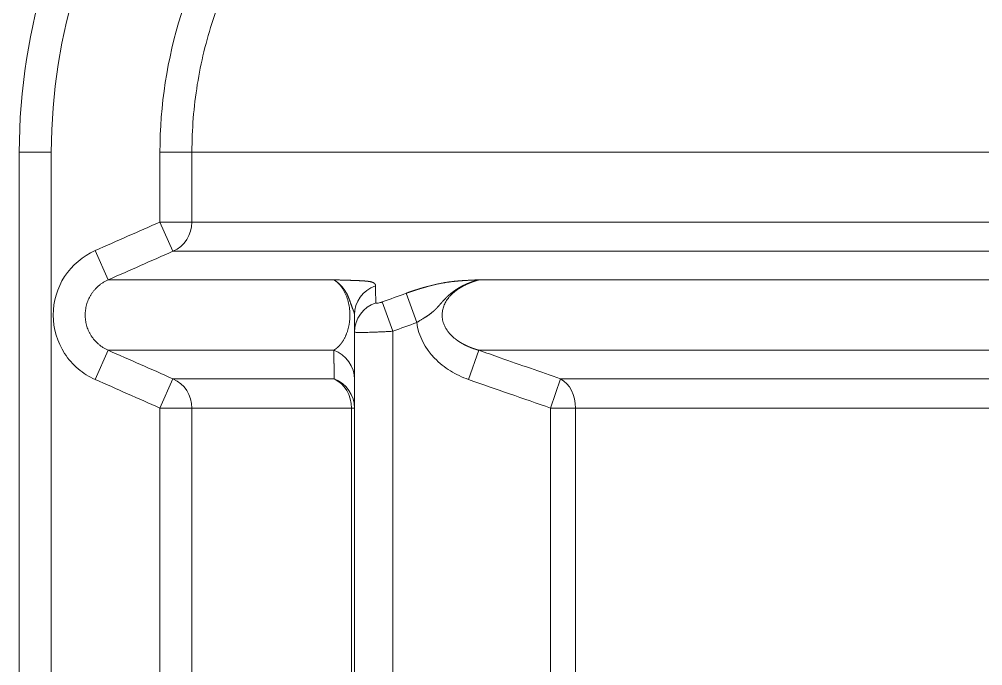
# Model space of a CAD drawing. Header units: millimetres. Extents: x 4664 to 8864, y -38 to 2932.
# Drawn here: x 8171.46 to 8210.78, y 1849.06 to 1875.44 of the extents above; entities that cross this region are included whole.
import ezdxf

# ---------------------------------------------------------------- set-up
doc = ezdxf.new("R2010")
doc.units = ezdxf.units.MM

msp = doc.modelspace()

# ---------------------------------------------------------------- linework, layer by layer
at = {"lineweight": 5}
for p, q in [((8172.767, 1870.016), (8171.462, 1870.016)), ((8171.462, 1870.016), (8171.462, 1707.535)), ((8172.767, 1707.535), (8172.767, 1870.016)), ((8177.204, 1870.016), (8177.204, 1867.166)), ((8177.204, 1870.016), (8239.398, 1870.016)), ((8178.508, 1867.166), (8178.508, 1870.016)), ((8177.204, 1867.166), (8239.398, 1867.166)), ((8177.204, 1867.166), (8177.731, 1865.971)), ((8174.562, 1866.001), (8175.089, 1864.806)), ((8177.731, 1865.971), (8238.5, 1865.971)), ((8184.298, 1864.806), (8175.089, 1864.806)), ((8242.314, 1864.806), (8190.219, 1864.806)), ((8187.683, 1863.064), (8187.248, 1864.258)), ((8186.708, 1862.708), (8186.272, 1863.903)), ((8185.141, 1714.873), (8185.141, 1862.677)), ((8186.708, 1862.708), (8186.708, 1714.842)), ((8174.562, 1860.738), (8175.089, 1861.933)), ((8184.298, 1861.933), (8175.089, 1861.933)), ((8189.799, 1860.738), (8190.219, 1861.933)), ((8245.628, 1861.933), (8190.219, 1861.933)), ((8177.204, 1859.573), (8177.731, 1860.768)), ((8184.314, 1860.768), (8177.731, 1860.768)), ((8193.143, 1859.573), (8193.554, 1860.768)), ((8245.491, 1860.768), (8193.554, 1860.768)), ((8177.204, 1859.573), (8177.204, 1848.517)), ((8177.204, 1859.573), (8185.141, 1859.573)), ((8178.508, 1848.517), (8178.508, 1859.573)), ((8185.021, 1859.573), (8185.021, 1848.517)), ((8193.143, 1859.573), (8193.143, 1848.517)), ((8193.143, 1859.573), (8246.762, 1859.573)), ((8194.162, 1848.517), (8194.162, 1859.573))]:
    msp.add_line(p, q, dxfattribs=at)
for radius in [24.377, 23.071]:
    msp.add_arc((8195.839, 1870.016), radius, 110.0316, 180, dxfattribs=at)
at = {"lineweight": 5, "extrusion": (0, 0, -1)}
for centre, major_axis, ratio, start_param, end_param in [((8177.204, 1867.166), (0, -1.306), 0.998861, 4.712389, 5.867354), ((8186.447, 1863.372), (-1.306, 0), 0.973612, 0, 1.221386), ((8186.447, 1862.677), (-1.306, 0), 0.971, 0, 1.228846), ((8183.835, 1860.738), (1.306, 0), 0.978111, 5.074213, 6.283185), ((8177.204, 1859.573), (0, -1.306), 0.998861, 3.557424, 4.712389), ((8183.835, 1859.573), (0, -1.306), 0.907984, 3.557424, 4.712389), ((8183.835, 1859.573), (1.306, 0), 0.98331, 5.087935, 6.283185), ((8193.143, 1859.573), (0, 1.306), 0.780444, 0.415831, 1.570796)]:
    msp.add_ellipse(centre, major_axis=major_axis, ratio=ratio, start_param=start_param, end_param=end_param, dxfattribs=at)
at = {"lineweight": 5}
for points, knots in [([(8189.527, 1887.601), (8188.624, 1887.273), (8187.753, 1886.878), (8186.076, 1885.957), (8185.269, 1885.429), (8183.762, 1884.271), (8183.057, 1883.638), (8181.742, 1882.265), (8181.129, 1881.518), (8180.036, 1879.957), (8179.554, 1879.141), (8178.924, 1877.865), (8178.73, 1877.431), (8178.374, 1876.545), (8178.212, 1876.091), (8177.493, 1873.811), (8177.204, 1871.938), (8177.204, 1870.016)], [0, 0, 0, 0, 0.125, 0.125, 0.25, 0.25, 0.375, 0.375, 0.5, 0.5, 0.625, 0.625, 0.6875, 0.6875, 0.75, 0.75, 1, 1, 1, 1]), ([(8178.508, 1870.016), (8178.508, 1870.48), (8178.527, 1870.942), (8178.6, 1871.862), (8178.655, 1872.319), (8178.801, 1873.225), (8178.891, 1873.674), (8179.106, 1874.561), (8179.231, 1874.998), (8179.513, 1875.86), (8179.671, 1876.285), (8180.018, 1877.117), (8180.207, 1877.526), (8180.615, 1878.324), (8180.833, 1878.715), (8181.299, 1879.475), (8181.545, 1879.845), (8182.064, 1880.564), (8182.337, 1880.912), (8182.906, 1881.585), (8183.202, 1881.91), (8183.817, 1882.534), (8184.135, 1882.834), (8184.791, 1883.407), (8185.129, 1883.68), (8185.822, 1884.199), (8186.177, 1884.445), (8186.902, 1884.909), (8187.272, 1885.127), (8188.025, 1885.534), (8188.407, 1885.722), (8189.183, 1886.071), (8189.577, 1886.23), (8189.974, 1886.375)], [0, 0, 0, 0, 0.0625, 0.0625, 0.125, 0.125, 0.1875, 0.1875, 0.25, 0.25, 0.3125, 0.3125, 0.375, 0.375, 0.4375, 0.4375, 0.5, 0.5, 0.5625, 0.5625, 0.625, 0.625, 0.6875, 0.6875, 0.75, 0.75, 0.8125, 0.8125, 0.875, 0.875, 0.9375, 0.9375, 1, 1, 1, 1]), ([(8174.562, 1866.001), (8174.051, 1865.775), (8173.616, 1865.405), (8173.009, 1864.474), (8172.846, 1863.92), (8172.846, 1862.818), (8173.012, 1862.26), (8173.465, 1861.567), (8173.65, 1861.357), (8174.073, 1860.998), (8174.306, 1860.851), (8174.562, 1860.738)], [0, 0, 0, 0, 0.25, 0.25, 0.5, 0.5, 0.75, 0.75, 0.875, 0.875, 1, 1, 1, 1]), ([(8175.089, 1861.933), (8175.051, 1861.95), (8175.014, 1861.968), (8174.941, 1862.007), (8174.905, 1862.028), (8174.837, 1862.072), (8174.804, 1862.096), (8174.74, 1862.144), (8174.678, 1862.195), (8174.592, 1862.277), (8174.514, 1862.364), (8174.443, 1862.456), (8174.38, 1862.551), (8174.324, 1862.65), (8174.277, 1862.75), (8174.237, 1862.852), (8174.216, 1862.921), (8174.187, 1863.025), (8174.173, 1863.095), (8174.16, 1863.198), (8174.156, 1863.233), (8174.153, 1863.284), (8174.152, 1863.31), (8174.151, 1863.335), (8174.151, 1863.352), (8174.151, 1863.361), (8174.151, 1863.437), (8174.155, 1863.506), (8174.173, 1863.644), (8174.187, 1863.714), (8174.215, 1863.817), (8174.237, 1863.886), (8174.277, 1863.989), (8174.324, 1864.089), (8174.379, 1864.188), (8174.442, 1864.283), (8174.513, 1864.375), (8174.592, 1864.462), (8174.677, 1864.544), (8174.739, 1864.595), (8174.804, 1864.644), (8174.837, 1864.667), (8174.905, 1864.711), (8174.941, 1864.732), (8175.013, 1864.771), (8175.051, 1864.789), (8175.089, 1864.806)], [0, 0, 0, 0, 0.03125, 0.03125, 0.0625, 0.0625, 0.09375, 0.09375, 0.125, 0.15625, 0.1875, 0.21875, 0.25, 0.28125, 0.3125, 0.34375, 0.375, 0.375, 0.4375, 0.4375, 0.46875, 0.46875, 0.484375, 0.492188, 0.492188, 0.5, 0.5, 0.5625, 0.5625, 0.625, 0.625, 0.65625, 0.6875, 0.71875, 0.75, 0.78125, 0.8125, 0.84375, 0.875, 0.90625, 0.90625, 0.9375, 0.9375, 0.96875, 0.96875, 1, 1, 1, 1]), ([(8184.298, 1864.806), (8184.299, 1864.805), (8184.301, 1864.804), (8184.305, 1864.802), (8184.309, 1864.799), (8184.313, 1864.797), (8184.316, 1864.794), (8184.32, 1864.792), (8184.324, 1864.79), (8184.327, 1864.787), (8184.331, 1864.785), (8184.334, 1864.782), (8184.338, 1864.78), (8184.342, 1864.777), (8184.345, 1864.775), (8184.349, 1864.772), (8184.352, 1864.77), (8184.356, 1864.767), (8184.36, 1864.765), (8184.363, 1864.762), (8184.367, 1864.76), (8184.37, 1864.757), (8184.374, 1864.754), (8184.377, 1864.752), (8184.381, 1864.749), (8184.384, 1864.746), (8184.388, 1864.744), (8184.391, 1864.741), (8184.395, 1864.738), (8184.398, 1864.736), (8184.401, 1864.733), (8184.405, 1864.73), (8184.408, 1864.727), (8184.412, 1864.724), (8184.415, 1864.722), (8184.419, 1864.719), (8184.422, 1864.716), (8184.425, 1864.713), (8184.429, 1864.71), (8184.432, 1864.707), (8184.435, 1864.704), (8184.439, 1864.702), (8184.442, 1864.699), (8184.445, 1864.696), (8184.448, 1864.693), (8184.452, 1864.69), (8184.455, 1864.687), (8184.458, 1864.684), (8184.462, 1864.681), (8184.465, 1864.678), (8184.468, 1864.675), (8184.471, 1864.672), (8184.474, 1864.669), (8184.478, 1864.666), (8184.481, 1864.662), (8184.484, 1864.659), (8184.487, 1864.656), (8184.49, 1864.653), (8184.493, 1864.65), (8184.497, 1864.647), (8184.5, 1864.644), (8184.503, 1864.64), (8184.506, 1864.637), (8184.509, 1864.634), (8184.512, 1864.631), (8184.515, 1864.628), (8184.518, 1864.624), (8184.521, 1864.621), (8184.524, 1864.618), (8184.527, 1864.615), (8184.53, 1864.611), (8184.533, 1864.608), (8184.536, 1864.605), (8184.539, 1864.601), (8184.542, 1864.598), (8184.545, 1864.595), (8184.548, 1864.591), (8184.551, 1864.588), (8184.554, 1864.585), (8184.557, 1864.581), (8184.56, 1864.578), (8184.563, 1864.574), (8184.566, 1864.571), (8184.568, 1864.568), (8184.571, 1864.564), (8184.574, 1864.561), (8184.577, 1864.557), (8184.58, 1864.554), (8184.583, 1864.55), (8184.585, 1864.547), (8184.588, 1864.543), (8184.591, 1864.54), (8184.594, 1864.536), (8184.597, 1864.533), (8184.599, 1864.529), (8184.602, 1864.525), (8184.605, 1864.522), (8184.607, 1864.518), (8184.61, 1864.515), (8184.613, 1864.511), (8184.616, 1864.508), (8184.618, 1864.504), (8184.621, 1864.5), (8184.624, 1864.497), (8184.626, 1864.493), (8184.629, 1864.489), (8184.631, 1864.486), (8184.634, 1864.482), (8184.637, 1864.478), (8184.639, 1864.475), (8184.642, 1864.471), (8184.644, 1864.467), (8184.647, 1864.463), (8184.649, 1864.46), (8184.652, 1864.456), (8184.654, 1864.452), (8184.657, 1864.448), (8184.659, 1864.445), (8184.662, 1864.441), (8184.664, 1864.437), (8184.676, 1864.419), (8184.697, 1864.385), (8184.726, 1864.334), (8184.753, 1864.281), (8184.779, 1864.226), (8184.803, 1864.17), (8184.825, 1864.113), (8184.845, 1864.055), (8184.864, 1863.996), (8184.881, 1863.936), (8184.896, 1863.875), (8184.91, 1863.813), (8184.922, 1863.751), (8184.932, 1863.688), (8184.94, 1863.624), (8184.946, 1863.561), (8184.951, 1863.497), (8184.954, 1863.433), (8184.955, 1863.371), (8184.954, 1863.311), (8184.952, 1863.254), (8184.948, 1863.196), (8184.943, 1863.139), (8184.936, 1863.082), (8184.928, 1863.026), (8184.918, 1862.969), (8184.907, 1862.913), (8184.895, 1862.858), (8184.881, 1862.803), (8184.866, 1862.749), (8184.849, 1862.696), (8184.831, 1862.643), (8184.812, 1862.592), (8184.791, 1862.541), (8184.769, 1862.491), (8184.745, 1862.443), (8184.72, 1862.396), (8184.694, 1862.35), (8184.675, 1862.318), (8184.663, 1862.299), (8184.658, 1862.293), (8184.654, 1862.286), (8184.649, 1862.279), (8184.644, 1862.272), (8184.64, 1862.266), (8184.635, 1862.259), (8184.63, 1862.252), (8184.626, 1862.246), (8184.621, 1862.239), (8184.616, 1862.233), (8184.611, 1862.226), (8184.606, 1862.22), (8184.602, 1862.213), (8184.597, 1862.207), (8184.592, 1862.2), (8184.587, 1862.194), (8184.582, 1862.188), (8184.576, 1862.181), (8184.571, 1862.175), (8184.566, 1862.169), (8184.561, 1862.163), (8184.556, 1862.157), (8184.55, 1862.151), (8184.545, 1862.144), (8184.54, 1862.138), (8184.534, 1862.132), (8184.529, 1862.126), (8184.523, 1862.121), (8184.518, 1862.115), (8184.512, 1862.109), (8184.507, 1862.103), (8184.501, 1862.097), (8184.496, 1862.092), (8184.49, 1862.086), (8184.484, 1862.08), (8184.479, 1862.075), (8184.473, 1862.069), (8184.467, 1862.064), (8184.461, 1862.058), (8184.455, 1862.053), (8184.449, 1862.047), (8184.444, 1862.042), (8184.438, 1862.037), (8184.432, 1862.032), (8184.426, 1862.026), (8184.419, 1862.021), (8184.413, 1862.016), (8184.407, 1862.011), (8184.401, 1862.006), (8184.395, 1862.001), (8184.389, 1861.996), (8184.382, 1861.991), (8184.376, 1861.987), (8184.37, 1861.982), (8184.363, 1861.977), (8184.357, 1861.973), (8184.35, 1861.968), (8184.344, 1861.963), (8184.337, 1861.959), (8184.331, 1861.955), (8184.324, 1861.95), (8184.318, 1861.946), (8184.311, 1861.942), (8184.304, 1861.937), (8184.3, 1861.935), (8184.298, 1861.933)], [0, 0, 0, 0, 0.002514, 0.005021, 0.00752, 0.010013, 0.012498, 0.014977, 0.017448, 0.019913, 0.02237, 0.02482, 0.027263, 0.029699, 0.032128, 0.03455, 0.036964, 0.039372, 0.041773, 0.044166, 0.046552, 0.048932, 0.051304, 0.053669, 0.056027, 0.058378, 0.060722, 0.063059, 0.065389, 0.067711, 0.070027, 0.072336, 0.074637, 0.076931, 0.079219, 0.081499, 0.083772, 0.086038, 0.088297, 0.090549, 0.092794, 0.095031, 0.097262, 0.099486, 0.101702, 0.103912, 0.106114, 0.108309, 0.110498, 0.112679, 0.114853, 0.11702, 0.11918, 0.121333, 0.123478, 0.125617, 0.127749, 0.129873, 0.131991, 0.134101, 0.136205, 0.138301, 0.14039, 0.142473, 0.144548, 0.146616, 0.148677, 0.150731, 0.152778, 0.154818, 0.15685, 0.158876, 0.160895, 0.162906, 0.164911, 0.166909, 0.168899, 0.170883, 0.172859, 0.174828, 0.176791, 0.178746, 0.180694, 0.182635, 0.18457, 0.186497, 0.188417, 0.19033, 0.192236, 0.194135, 0.196027, 0.197912, 0.19979, 0.201661, 0.203525, 0.205382, 0.207231, 0.209074, 0.21091, 0.212739, 0.214561, 0.216376, 0.218183, 0.219984, 0.221778, 0.223565, 0.225345, 0.227118, 0.228883, 0.230642, 0.232394, 0.234139, 0.235877, 0.237608, 0.239332, 0.241049, 0.242759, 0.244462, 0.246158, 0.247847, 0.249529, 0.270675, 0.290846, 0.310051, 0.328303, 0.345614, 0.362001, 0.377483, 0.392086, 0.405836, 0.41877, 0.430929, 0.442364, 0.453136, 0.463321, 0.473004, 0.48229, 0.491292, 0.50014, 0.50808, 0.516138, 0.524408, 0.532974, 0.541916, 0.5513, 0.561186, 0.571624, 0.582656, 0.594318, 0.60664, 0.619647, 0.633362, 0.647801, 0.66298, 0.678912, 0.695608, 0.713077, 0.731328, 0.750365, 0.753403, 0.756464, 0.759548, 0.762654, 0.765783, 0.768934, 0.772108, 0.775306, 0.778525, 0.781768, 0.785034, 0.788322, 0.791633, 0.794967, 0.798324, 0.801703, 0.805106, 0.808531, 0.81198, 0.815451, 0.818945, 0.822462, 0.826003, 0.829566, 0.833151, 0.83676, 0.840392, 0.844047, 0.847725, 0.851426, 0.85515, 0.858897, 0.862666, 0.866459, 0.870275, 0.874114, 0.877976, 0.881861, 0.885769, 0.8897, 0.893654, 0.897631, 0.901631, 0.905654, 0.909701, 0.91377, 0.917862, 0.921978, 0.926116, 0.930278, 0.934462, 0.93867, 0.942901, 0.947155, 0.951432, 0.955732, 0.960055, 0.964401, 0.96877, 0.973162, 0.977577, 0.982016, 0.986477, 0.990962, 0.995469, 1, 1, 1, 1]), ([(8184.298, 1864.806), (8184.299, 1864.805), (8184.302, 1864.804), (8184.306, 1864.802), (8184.31, 1864.799), (8184.314, 1864.797), (8184.318, 1864.795), (8184.322, 1864.792), (8184.326, 1864.79), (8184.33, 1864.787), (8184.334, 1864.785), (8184.338, 1864.783), (8184.342, 1864.78), (8184.346, 1864.778), (8184.35, 1864.775), (8184.354, 1864.773), (8184.358, 1864.77), (8184.361, 1864.768), (8184.365, 1864.765), (8184.369, 1864.763), (8184.373, 1864.76), (8184.377, 1864.758), (8184.381, 1864.755), (8184.384, 1864.752), (8184.388, 1864.75), (8184.392, 1864.747), (8184.396, 1864.745), (8184.399, 1864.742), (8184.403, 1864.739), (8184.407, 1864.737), (8184.411, 1864.734), (8184.414, 1864.731), (8184.418, 1864.729), (8184.422, 1864.726), (8184.425, 1864.723), (8184.429, 1864.721), (8184.433, 1864.718), (8184.436, 1864.715), (8184.44, 1864.712), (8184.443, 1864.71), (8184.447, 1864.707), (8184.45, 1864.704), (8184.454, 1864.701), (8184.458, 1864.698), (8184.461, 1864.696), (8184.465, 1864.693), (8184.468, 1864.69), (8184.471, 1864.687), (8184.475, 1864.684), (8184.478, 1864.681), (8184.482, 1864.679), (8184.485, 1864.676), (8184.489, 1864.673), (8184.492, 1864.67), (8184.495, 1864.667), (8184.499, 1864.664), (8184.502, 1864.661), (8184.505, 1864.658), (8184.509, 1864.655), (8184.512, 1864.652), (8184.515, 1864.649), (8184.519, 1864.646), (8184.522, 1864.643), (8184.525, 1864.641), (8184.528, 1864.638), (8184.531, 1864.635), (8184.535, 1864.632), (8184.538, 1864.629), (8184.541, 1864.626), (8184.544, 1864.623), (8184.547, 1864.62), (8184.55, 1864.616), (8184.554, 1864.613), (8184.557, 1864.61), (8184.56, 1864.607), (8184.563, 1864.604), (8184.566, 1864.601), (8184.569, 1864.598), (8184.572, 1864.595), (8184.575, 1864.592), (8184.578, 1864.589), (8184.581, 1864.586), (8184.584, 1864.583), (8184.587, 1864.58), (8184.59, 1864.577), (8184.593, 1864.573), (8184.596, 1864.57), (8184.599, 1864.567), (8184.602, 1864.564), (8184.604, 1864.561), (8184.607, 1864.558), (8184.61, 1864.555), (8184.613, 1864.551), (8184.616, 1864.548), (8184.619, 1864.545), (8184.621, 1864.542), (8184.624, 1864.539), (8184.627, 1864.536), (8184.63, 1864.532), (8184.633, 1864.529), (8184.635, 1864.526), (8184.638, 1864.523), (8184.641, 1864.52), (8184.643, 1864.517), (8184.646, 1864.513), (8184.649, 1864.51), (8184.651, 1864.507), (8184.654, 1864.504), (8184.657, 1864.5), (8184.659, 1864.497), (8184.662, 1864.494), (8184.664, 1864.491), (8184.667, 1864.488), (8184.669, 1864.484), (8184.672, 1864.481), (8184.675, 1864.478), (8184.677, 1864.475), (8184.679, 1864.471), (8184.682, 1864.468), (8184.684, 1864.465), (8184.687, 1864.462), (8184.689, 1864.458), (8184.692, 1864.455), (8184.694, 1864.452), (8184.697, 1864.449), (8184.699, 1864.446), (8184.701, 1864.442), (8184.704, 1864.439), (8184.706, 1864.436), (8184.708, 1864.433), (8184.711, 1864.429), (8184.713, 1864.426), (8184.715, 1864.423), (8184.717, 1864.42), (8184.72, 1864.416), (8184.722, 1864.413), (8184.724, 1864.41), (8184.726, 1864.407), (8184.729, 1864.404), (8184.731, 1864.4), (8184.733, 1864.397), (8184.735, 1864.394), (8184.737, 1864.391), (8184.739, 1864.388), (8184.741, 1864.384), (8184.743, 1864.381), (8184.746, 1864.378), (8184.752, 1864.367), (8184.764, 1864.349), (8184.78, 1864.323), (8184.796, 1864.296), (8184.81, 1864.27), (8184.824, 1864.244), (8184.838, 1864.218), (8184.851, 1864.192), (8184.863, 1864.166), (8184.875, 1864.141), (8184.886, 1864.116), (8184.896, 1864.091), (8184.906, 1864.067), (8184.916, 1864.044), (8184.924, 1864.021), (8184.933, 1863.999), (8184.941, 1863.978), (8184.948, 1863.957), (8184.955, 1863.937), (8184.963, 1863.914), (8184.973, 1863.888), (8184.983, 1863.858), (8184.993, 1863.829), (8185.003, 1863.801), (8185.013, 1863.774), (8185.022, 1863.747), (8185.031, 1863.721), (8185.04, 1863.697), (8185.048, 1863.673), (8185.057, 1863.651), (8185.065, 1863.629), (8185.071, 1863.614), (8185.075, 1863.605), (8185.077, 1863.601), (8185.078, 1863.597), (8185.08, 1863.592), (8185.082, 1863.588), (8185.083, 1863.584), (8185.085, 1863.58), (8185.087, 1863.576), (8185.089, 1863.571), (8185.09, 1863.567), (8185.092, 1863.563), (8185.094, 1863.559), (8185.096, 1863.554), (8185.097, 1863.55), (8185.099, 1863.546), (8185.101, 1863.542), (8185.103, 1863.537), (8185.104, 1863.533), (8185.106, 1863.529), (8185.108, 1863.524), (8185.109, 1863.52), (8185.111, 1863.516), (8185.112, 1863.511), (8185.114, 1863.507), (8185.116, 1863.503), (8185.117, 1863.498), (8185.119, 1863.494), (8185.12, 1863.489), (8185.122, 1863.485), (8185.123, 1863.48), (8185.124, 1863.476), (8185.126, 1863.471), (8185.127, 1863.467), (8185.128, 1863.462), (8185.129, 1863.458), (8185.131, 1863.453), (8185.132, 1863.449), (8185.133, 1863.444), (8185.134, 1863.439), (8185.135, 1863.435), (8185.136, 1863.43), (8185.137, 1863.425), (8185.137, 1863.42), (8185.138, 1863.416), (8185.139, 1863.411), (8185.139, 1863.406), (8185.14, 1863.401), (8185.14, 1863.396), (8185.141, 1863.391), (8185.141, 1863.386), (8185.141, 1863.382), (8185.141, 1863.377), (8185.141, 1863.373), (8185.141, 1863.372)], [0, 0, 0, 0, 0.004573, 0.009129, 0.013669, 0.018191, 0.022696, 0.027185, 0.031657, 0.036112, 0.04055, 0.044972, 0.049376, 0.053764, 0.058136, 0.06249, 0.066828, 0.07115, 0.075455, 0.079743, 0.084015, 0.08827, 0.092509, 0.096731, 0.100937, 0.105126, 0.109299, 0.113456, 0.117596, 0.12172, 0.125828, 0.129919, 0.133995, 0.138054, 0.142096, 0.146123, 0.150134, 0.154128, 0.158106, 0.162069, 0.166015, 0.169945, 0.17386, 0.177758, 0.18164, 0.185507, 0.189358, 0.193192, 0.197011, 0.200815, 0.204602, 0.208374, 0.21213, 0.21587, 0.219595, 0.223304, 0.226998, 0.230676, 0.234338, 0.237985, 0.241616, 0.245232, 0.248833, 0.252418, 0.255987, 0.259542, 0.263081, 0.266604, 0.270113, 0.273606, 0.277083, 0.280546, 0.283993, 0.287426, 0.290843, 0.294245, 0.297631, 0.301003, 0.30436, 0.307701, 0.311028, 0.314339, 0.317636, 0.320918, 0.324185, 0.327436, 0.330673, 0.333896, 0.337103, 0.340295, 0.343473, 0.346636, 0.349785, 0.352918, 0.356037, 0.359142, 0.362231, 0.365307, 0.368369, 0.371417, 0.374451, 0.377471, 0.380477, 0.383469, 0.386446, 0.389409, 0.392358, 0.395292, 0.398212, 0.401118, 0.404008, 0.406885, 0.409746, 0.412593, 0.415426, 0.418243, 0.421046, 0.423834, 0.426607, 0.429365, 0.432109, 0.434837, 0.437551, 0.440249, 0.442933, 0.445601, 0.448255, 0.450894, 0.453517, 0.456125, 0.458719, 0.461297, 0.46386, 0.466408, 0.468941, 0.471459, 0.473961, 0.476449, 0.478921, 0.481379, 0.483821, 0.486248, 0.48866, 0.491057, 0.493438, 0.495805, 0.498157, 0.500493, 0.519417, 0.537651, 0.555211, 0.57211, 0.588363, 0.603982, 0.618954, 0.633276, 0.646952, 0.659987, 0.672393, 0.68418, 0.695361, 0.70595, 0.715978, 0.725478, 0.734455, 0.742915, 0.750866, 0.763549, 0.775741, 0.787464, 0.798743, 0.809604, 0.820073, 0.830162, 0.839905, 0.849335, 0.858484, 0.867381, 0.876057, 0.877919, 0.879797, 0.88169, 0.883599, 0.885524, 0.887464, 0.889421, 0.891395, 0.893386, 0.895393, 0.897418, 0.899461, 0.901521, 0.903599, 0.905695, 0.907809, 0.909941, 0.912093, 0.914263, 0.916452, 0.91866, 0.920887, 0.923133, 0.9254, 0.927685, 0.929991, 0.932316, 0.934662, 0.937028, 0.939413, 0.941819, 0.944246, 0.946693, 0.94916, 0.951649, 0.954157, 0.956687, 0.959237, 0.961808, 0.9644, 0.967013, 0.969647, 0.972302, 0.974977, 0.977674, 0.980391, 0.983129, 0.985888, 0.988668, 0.99147, 0.994292, 0.997136, 1, 1, 1, 1]), ([(8186, 1864.566), (8186, 1864.567), (8186, 1864.568), (8186, 1864.569), (8186, 1864.571), (8186, 1864.573), (8186, 1864.574), (8186, 1864.576), (8186, 1864.578), (8185.999, 1864.579), (8185.999, 1864.581), (8185.999, 1864.582), (8185.999, 1864.584), (8185.999, 1864.586), (8185.998, 1864.587), (8185.998, 1864.589), (8185.998, 1864.59), (8185.997, 1864.592), (8185.997, 1864.593), (8185.997, 1864.595), (8185.996, 1864.596), (8185.996, 1864.598), (8185.995, 1864.6), (8185.995, 1864.601), (8185.995, 1864.603), (8185.994, 1864.604), (8185.994, 1864.605), (8185.993, 1864.607), (8185.993, 1864.608), (8185.992, 1864.61), (8185.991, 1864.611), (8185.991, 1864.613), (8185.99, 1864.614), (8185.99, 1864.616), (8185.989, 1864.617), (8185.988, 1864.619), (8185.988, 1864.62), (8185.987, 1864.621), (8185.986, 1864.623), (8185.985, 1864.624), (8185.985, 1864.626), (8185.984, 1864.627), (8185.983, 1864.628), (8185.982, 1864.63), (8185.981, 1864.631), (8185.98, 1864.632), (8185.98, 1864.634), (8185.979, 1864.635), (8185.978, 1864.636), (8185.977, 1864.638), (8185.976, 1864.639), (8185.975, 1864.64), (8185.974, 1864.642), (8185.973, 1864.643), (8185.972, 1864.644), (8185.971, 1864.645), (8185.97, 1864.647), (8185.968, 1864.648), (8185.967, 1864.649), (8185.966, 1864.65), (8185.965, 1864.652), (8185.964, 1864.653), (8185.963, 1864.654), (8185.961, 1864.655), (8185.96, 1864.657), (8185.959, 1864.658), (8185.958, 1864.659), (8185.956, 1864.66), (8185.955, 1864.661), (8185.954, 1864.662), (8185.952, 1864.664), (8185.951, 1864.665), (8185.95, 1864.666), (8185.948, 1864.667), (8185.947, 1864.668), (8185.945, 1864.669), (8185.944, 1864.67), (8185.942, 1864.672), (8185.941, 1864.673), (8185.939, 1864.674), (8185.938, 1864.675), (8185.936, 1864.676), (8185.935, 1864.677), (8185.933, 1864.678), (8185.931, 1864.679), (8185.93, 1864.68), (8185.928, 1864.681), (8185.926, 1864.682), (8185.925, 1864.683), (8185.923, 1864.684), (8185.921, 1864.685), (8185.92, 1864.686), (8185.918, 1864.687), (8185.916, 1864.688), (8185.914, 1864.689), (8185.912, 1864.69), (8185.91, 1864.691), (8185.909, 1864.692), (8185.907, 1864.693), (8185.905, 1864.694), (8185.903, 1864.695), (8185.901, 1864.696), (8185.899, 1864.697), (8185.897, 1864.698), (8185.895, 1864.699), (8185.893, 1864.7), (8185.891, 1864.701), (8185.889, 1864.702), (8185.887, 1864.702), (8185.885, 1864.703), (8185.882, 1864.704), (8185.88, 1864.705), (8185.878, 1864.706), (8185.876, 1864.707), (8185.874, 1864.708), (8185.872, 1864.708), (8185.869, 1864.709), (8185.867, 1864.71), (8185.865, 1864.711), (8185.862, 1864.712), (8185.86, 1864.712), (8185.858, 1864.713), (8185.855, 1864.714), (8185.853, 1864.715), (8185.851, 1864.716), (8185.848, 1864.716), (8185.846, 1864.717), (8185.843, 1864.718), (8185.841, 1864.719), (8185.838, 1864.719), (8185.836, 1864.72), (8185.833, 1864.721), (8185.831, 1864.722), (8185.828, 1864.722), (8185.826, 1864.723), (8185.823, 1864.724), (8185.82, 1864.724), (8185.818, 1864.725), (8185.815, 1864.726), (8185.812, 1864.726), (8185.81, 1864.727), (8185.807, 1864.728), (8185.804, 1864.728), (8185.801, 1864.729), (8185.799, 1864.729), (8185.796, 1864.73), (8185.793, 1864.731), (8185.789, 1864.732), (8185.782, 1864.733), (8185.774, 1864.735), (8185.765, 1864.736), (8185.756, 1864.738), (8185.746, 1864.739), (8185.737, 1864.741), (8185.726, 1864.742), (8185.715, 1864.744), (8185.704, 1864.745), (8185.693, 1864.746), (8185.681, 1864.748), (8185.668, 1864.749), (8185.655, 1864.751), (8185.642, 1864.752), (8185.628, 1864.753), (8185.614, 1864.755), (8185.6, 1864.756), (8185.585, 1864.757), (8185.57, 1864.758), (8185.554, 1864.76), (8185.538, 1864.761), (8185.522, 1864.762), (8185.505, 1864.763), (8185.487, 1864.764), (8185.47, 1864.766), (8185.452, 1864.767), (8185.433, 1864.768), (8185.415, 1864.769), (8185.395, 1864.77), (8185.376, 1864.771), (8185.356, 1864.772), (8185.335, 1864.773), (8185.315, 1864.774), (8185.294, 1864.775), (8185.273, 1864.776), (8185.251, 1864.777), (8185.229, 1864.778), (8185.206, 1864.779), (8185.182, 1864.78), (8185.157, 1864.781), (8185.132, 1864.782), (8185.106, 1864.783), (8185.08, 1864.783), (8185.053, 1864.784), (8185.025, 1864.785), (8184.997, 1864.786), (8184.968, 1864.787), (8184.938, 1864.788), (8184.908, 1864.789), (8184.877, 1864.79), (8184.845, 1864.791), (8184.813, 1864.792), (8184.78, 1864.793), (8184.746, 1864.794), (8184.712, 1864.795), (8184.678, 1864.796), (8184.642, 1864.797), (8184.606, 1864.798), (8184.57, 1864.799), (8184.533, 1864.8), (8184.495, 1864.801), (8184.457, 1864.802), (8184.418, 1864.803), (8184.378, 1864.804), (8184.338, 1864.805), (8184.311, 1864.806), (8184.298, 1864.806)], [0, 0, 0, 0, 0.001676, 0.003352, 0.005027, 0.006702, 0.008378, 0.010053, 0.011728, 0.013403, 0.015077, 0.016752, 0.018427, 0.020102, 0.021776, 0.023451, 0.025125, 0.0268, 0.028475, 0.030149, 0.031824, 0.033499, 0.035174, 0.036849, 0.038524, 0.0402, 0.041875, 0.043551, 0.045226, 0.046902, 0.048579, 0.050255, 0.051932, 0.053609, 0.055286, 0.056963, 0.058641, 0.060319, 0.061997, 0.063676, 0.065355, 0.067034, 0.068714, 0.070394, 0.072075, 0.073755, 0.075437, 0.077119, 0.078801, 0.080484, 0.082167, 0.083851, 0.085535, 0.08722, 0.088905, 0.090591, 0.092277, 0.093965, 0.095652, 0.09734, 0.099029, 0.100719, 0.102409, 0.1041, 0.105791, 0.107484, 0.109177, 0.11087, 0.112565, 0.11426, 0.115956, 0.117653, 0.11935, 0.121048, 0.122747, 0.124447, 0.126148, 0.12785, 0.129553, 0.131256, 0.13296, 0.134666, 0.136372, 0.138079, 0.139787, 0.141496, 0.143206, 0.144917, 0.14663, 0.148343, 0.150057, 0.151772, 0.153488, 0.155206, 0.156924, 0.158644, 0.160364, 0.162086, 0.163809, 0.165533, 0.167259, 0.168985, 0.170713, 0.172442, 0.174172, 0.175903, 0.177636, 0.17937, 0.181105, 0.182841, 0.184579, 0.186318, 0.188058, 0.1898, 0.191543, 0.193288, 0.195034, 0.196781, 0.198529, 0.20028, 0.202031, 0.203784, 0.205538, 0.207294, 0.209052, 0.21081, 0.212571, 0.214333, 0.216096, 0.217861, 0.219628, 0.221396, 0.223165, 0.224937, 0.22671, 0.228484, 0.23026, 0.232038, 0.233817, 0.235599, 0.237381, 0.239166, 0.240952, 0.24274, 0.244529, 0.246321, 0.248114, 0.249909, 0.254842, 0.259939, 0.265199, 0.270624, 0.276213, 0.281967, 0.287885, 0.293969, 0.300218, 0.306632, 0.313212, 0.319957, 0.326868, 0.333946, 0.341189, 0.348598, 0.356174, 0.363916, 0.371824, 0.379899, 0.38814, 0.396548, 0.405123, 0.413864, 0.422773, 0.431848, 0.44109, 0.450499, 0.460074, 0.469817, 0.479728, 0.489805, 0.500049, 0.510106, 0.520482, 0.531176, 0.542189, 0.55352, 0.565169, 0.577136, 0.589422, 0.602027, 0.614949, 0.62819, 0.641749, 0.655627, 0.669823, 0.684337, 0.699169, 0.71432, 0.729788, 0.745575, 0.761681, 0.778104, 0.794846, 0.811906, 0.829284, 0.84698, 0.864994, 0.883327, 0.901977, 0.920946, 0.940232, 0.959837, 0.979759, 1, 1, 1, 1]), ([(8186.009, 1863.872), (8186.007, 1864.079), (8186.004, 1864.282), (8186.001, 1864.51), (8186.001, 1864.538), (8186, 1864.566)], [0, 0, 0, 0, 0.875371, 0.875371, 1, 1, 1, 1]), ([(8190.219, 1864.806), (8190.206, 1864.806), (8190.179, 1864.805), (8190.14, 1864.803), (8190.102, 1864.801), (8190.067, 1864.8), (8190.033, 1864.798), (8190, 1864.797), (8189.97, 1864.796), (8189.941, 1864.794), (8189.9, 1864.792), (8189.848, 1864.79), (8189.784, 1864.787), (8189.722, 1864.783), (8189.662, 1864.78), (8189.611, 1864.777), (8189.568, 1864.774), (8189.533, 1864.772), (8189.499, 1864.769), (8189.466, 1864.767), (8189.433, 1864.765), (8189.402, 1864.762), (8189.371, 1864.76), (8189.341, 1864.757), (8189.312, 1864.754), (8189.28, 1864.751), (8189.245, 1864.748), (8189.205, 1864.744), (8189.166, 1864.739), (8189.127, 1864.735), (8189.088, 1864.73), (8189.05, 1864.725), (8189.012, 1864.72), (8188.974, 1864.714), (8188.932, 1864.708), (8188.885, 1864.701), (8188.834, 1864.692), (8188.783, 1864.684), (8188.731, 1864.674), (8188.679, 1864.664), (8188.626, 1864.654), (8188.573, 1864.643), (8188.519, 1864.631), (8188.465, 1864.619), (8188.411, 1864.607), (8188.356, 1864.594), (8188.301, 1864.581), (8188.245, 1864.567), (8188.189, 1864.552), (8188.147, 1864.541), (8188.119, 1864.534), (8188.106, 1864.53), (8188.093, 1864.527), (8188.08, 1864.523), (8188.066, 1864.519), (8188.053, 1864.516), (8188.04, 1864.512), (8188.027, 1864.508), (8188.013, 1864.505), (8188, 1864.501), (8187.987, 1864.497), (8187.974, 1864.494), (8187.96, 1864.49), (8187.947, 1864.486), (8187.934, 1864.482), (8187.921, 1864.478), (8187.907, 1864.474), (8187.894, 1864.471), (8187.881, 1864.467), (8187.868, 1864.463), (8187.854, 1864.459), (8187.841, 1864.455), (8187.828, 1864.451), (8187.814, 1864.447), (8187.801, 1864.443), (8187.788, 1864.439), (8187.774, 1864.434), (8187.761, 1864.43), (8187.747, 1864.426), (8187.734, 1864.422), (8187.721, 1864.418), (8187.707, 1864.414), (8187.694, 1864.41), (8187.681, 1864.405), (8187.667, 1864.401), (8187.654, 1864.397), (8187.64, 1864.392), (8187.627, 1864.388), (8187.613, 1864.384), (8187.6, 1864.379), (8187.587, 1864.375), (8187.573, 1864.371), (8187.56, 1864.366), (8187.546, 1864.362), (8187.533, 1864.357), (8187.519, 1864.353), (8187.506, 1864.348), (8187.492, 1864.344), (8187.479, 1864.339), (8187.465, 1864.334), (8187.452, 1864.33), (8187.438, 1864.325), (8187.425, 1864.321), (8187.411, 1864.316), (8187.398, 1864.311), (8187.384, 1864.306), (8187.371, 1864.302), (8187.357, 1864.297), (8187.343, 1864.292), (8187.33, 1864.287), (8187.316, 1864.283), (8187.303, 1864.278), (8187.289, 1864.273), (8187.275, 1864.268), (8187.262, 1864.263), (8187.253, 1864.26), (8187.248, 1864.258)], [0, 0, 0, 0, 0.016702, 0.032691, 0.047967, 0.062529, 0.076379, 0.089516, 0.101939, 0.113649, 0.124645, 0.151484, 0.177355, 0.20226, 0.2262, 0.249175, 0.263478, 0.277366, 0.290841, 0.303903, 0.316552, 0.328788, 0.340611, 0.352024, 0.363025, 0.373616, 0.388469, 0.403073, 0.41743, 0.431543, 0.445415, 0.459049, 0.472447, 0.485613, 0.498551, 0.515713, 0.532773, 0.549739, 0.566621, 0.583427, 0.600166, 0.616846, 0.633477, 0.650068, 0.666627, 0.683165, 0.69969, 0.716211, 0.732738, 0.74928, 0.753118, 0.756953, 0.760784, 0.764612, 0.768437, 0.772258, 0.776077, 0.779892, 0.783705, 0.787515, 0.791322, 0.795127, 0.798929, 0.802729, 0.806527, 0.810323, 0.814117, 0.817909, 0.821699, 0.825488, 0.829275, 0.833061, 0.836846, 0.840629, 0.844412, 0.848193, 0.851974, 0.855754, 0.859533, 0.863312, 0.867091, 0.870869, 0.874647, 0.878425, 0.882204, 0.885982, 0.889761, 0.89354, 0.89732, 0.901101, 0.904882, 0.908664, 0.912447, 0.916232, 0.920017, 0.923804, 0.927592, 0.931382, 0.935174, 0.938968, 0.942763, 0.94656, 0.95036, 0.954162, 0.957966, 0.961772, 0.965582, 0.969394, 0.973208, 0.977026, 0.980847, 0.984671, 0.988498, 0.992328, 0.996162, 1, 1, 1, 1]), ([(8187.683, 1863.064), (8187.683, 1863.064), (8187.683, 1863.064), (8187.683, 1863.064), (8187.683, 1863.064), (8187.683, 1863.064), (8187.684, 1863.064), (8187.684, 1863.064), (8187.684, 1863.065), (8187.685, 1863.065), (8187.685, 1863.065), (8187.686, 1863.065), (8187.687, 1863.066), (8187.687, 1863.066), (8187.688, 1863.067), (8187.689, 1863.067), (8187.69, 1863.068), (8187.691, 1863.068), (8187.691, 1863.069), (8187.693, 1863.07), (8187.694, 1863.07), (8187.695, 1863.071), (8187.696, 1863.072), (8187.697, 1863.072), (8187.699, 1863.073), (8187.7, 1863.074), (8187.701, 1863.075), (8187.703, 1863.076), (8187.706, 1863.078), (8187.712, 1863.081), (8187.719, 1863.086), (8187.731, 1863.093), (8187.748, 1863.104), (8187.778, 1863.121), (8187.814, 1863.143), (8187.858, 1863.17), (8187.902, 1863.197), (8187.945, 1863.224), (8187.987, 1863.25), (8188.022, 1863.273), (8188.051, 1863.292), (8188.075, 1863.307), (8188.098, 1863.323), (8188.121, 1863.338), (8188.143, 1863.354), (8188.164, 1863.369), (8188.185, 1863.384), (8188.206, 1863.399), (8188.226, 1863.414), (8188.246, 1863.429), (8188.266, 1863.444), (8188.285, 1863.459), (8188.303, 1863.474), (8188.321, 1863.488), (8188.336, 1863.501), (8188.348, 1863.511), (8188.356, 1863.518), (8188.365, 1863.526), (8188.374, 1863.533), (8188.382, 1863.541), (8188.391, 1863.549), (8188.399, 1863.557), (8188.407, 1863.565), (8188.416, 1863.573), (8188.424, 1863.581), (8188.432, 1863.589), (8188.441, 1863.597), (8188.449, 1863.605), (8188.457, 1863.613), (8188.465, 1863.622), (8188.473, 1863.63), (8188.481, 1863.638), (8188.49, 1863.647), (8188.498, 1863.655), (8188.506, 1863.664), (8188.514, 1863.672), (8188.522, 1863.681), (8188.53, 1863.69), (8188.538, 1863.699), (8188.546, 1863.707), (8188.554, 1863.716), (8188.562, 1863.725), (8188.57, 1863.734), (8188.578, 1863.743), (8188.586, 1863.752), (8188.594, 1863.762), (8188.603, 1863.771), (8188.611, 1863.78), (8188.619, 1863.789), (8188.627, 1863.799), (8188.635, 1863.808), (8188.644, 1863.817), (8188.652, 1863.827), (8188.661, 1863.836), (8188.669, 1863.846), (8188.678, 1863.856), (8188.686, 1863.865), (8188.695, 1863.875), (8188.703, 1863.885), (8188.712, 1863.894), (8188.721, 1863.904), (8188.73, 1863.914), (8188.739, 1863.924), (8188.748, 1863.934), (8188.757, 1863.944), (8188.766, 1863.954), (8188.776, 1863.964), (8188.785, 1863.974), (8188.794, 1863.984), (8188.804, 1863.995), (8188.814, 1864.005), (8188.824, 1864.015), (8188.834, 1864.026), (8188.844, 1864.036), (8188.854, 1864.047), (8188.862, 1864.055), (8188.868, 1864.062), (8188.873, 1864.066), (8188.878, 1864.071), (8188.882, 1864.075), (8188.887, 1864.08), (8188.892, 1864.085), (8188.896, 1864.09), (8188.901, 1864.095), (8188.906, 1864.099), (8188.911, 1864.104), (8188.916, 1864.109), (8188.922, 1864.114), (8188.927, 1864.119), (8188.932, 1864.125), (8188.937, 1864.13), (8188.943, 1864.135), (8188.948, 1864.14), (8188.954, 1864.145), (8188.96, 1864.151), (8188.965, 1864.156), (8188.971, 1864.161), (8188.977, 1864.167), (8188.983, 1864.172), (8188.989, 1864.177), (8188.995, 1864.183), (8189.001, 1864.188), (8189.007, 1864.194), (8189.014, 1864.199), (8189.02, 1864.205), (8189.027, 1864.211), (8189.033, 1864.216), (8189.04, 1864.222), (8189.046, 1864.228), (8189.053, 1864.233), (8189.06, 1864.239), (8189.067, 1864.245), (8189.074, 1864.251), (8189.081, 1864.257), (8189.088, 1864.262), (8189.096, 1864.268), (8189.103, 1864.274), (8189.111, 1864.28), (8189.118, 1864.286), (8189.126, 1864.292), (8189.134, 1864.298), (8189.142, 1864.304), (8189.15, 1864.31), (8189.158, 1864.316), (8189.166, 1864.322), (8189.174, 1864.328), (8189.182, 1864.335), (8189.191, 1864.341), (8189.199, 1864.347), (8189.208, 1864.353), (8189.217, 1864.359), (8189.226, 1864.365), (8189.235, 1864.372), (8189.244, 1864.378), (8189.253, 1864.384), (8189.262, 1864.39), (8189.271, 1864.397), (8189.281, 1864.403), (8189.29, 1864.409), (8189.3, 1864.415), (8189.31, 1864.422), (8189.32, 1864.428), (8189.33, 1864.434), (8189.34, 1864.441), (8189.35, 1864.447), (8189.36, 1864.453), (8189.371, 1864.459), (8189.381, 1864.466), (8189.392, 1864.472), (8189.402, 1864.478), (8189.413, 1864.484), (8189.424, 1864.491), (8189.435, 1864.497), (8189.446, 1864.503), (8189.457, 1864.509), (8189.469, 1864.515), (8189.48, 1864.522), (8189.492, 1864.528), (8189.503, 1864.534), (8189.515, 1864.54), (8189.527, 1864.546), (8189.539, 1864.552), (8189.551, 1864.558), (8189.563, 1864.565), (8189.575, 1864.571), (8189.588, 1864.577), (8189.6, 1864.583), (8189.613, 1864.589), (8189.626, 1864.595), (8189.639, 1864.601), (8189.652, 1864.607), (8189.665, 1864.613), (8189.678, 1864.619), (8189.692, 1864.625), (8189.705, 1864.631), (8189.719, 1864.636), (8189.733, 1864.642), (8189.746, 1864.648), (8189.76, 1864.654), (8189.775, 1864.66), (8189.789, 1864.665), (8189.803, 1864.671), (8189.818, 1864.677), (8189.832, 1864.682), (8189.847, 1864.688), (8189.862, 1864.694), (8189.877, 1864.699), (8189.892, 1864.705), (8189.907, 1864.71), (8189.923, 1864.716), (8189.938, 1864.721), (8189.954, 1864.727), (8189.969, 1864.732), (8189.985, 1864.737), (8190.001, 1864.742), (8190.017, 1864.748), (8190.033, 1864.753), (8190.05, 1864.758), (8190.066, 1864.763), (8190.083, 1864.768), (8190.099, 1864.773), (8190.116, 1864.778), (8190.133, 1864.783), (8190.15, 1864.788), (8190.167, 1864.792), (8190.185, 1864.797), (8190.202, 1864.802), (8190.214, 1864.805), (8190.219, 1864.806)], [0, 0, 0, 0, 0.000011, 0.000044, 0.000097, 0.000172, 0.000267, 0.000384, 0.000522, 0.000681, 0.000861, 0.001062, 0.001284, 0.001528, 0.001792, 0.002078, 0.002385, 0.002713, 0.003062, 0.003432, 0.003824, 0.004236, 0.00467, 0.005125, 0.005601, 0.006098, 0.006616, 0.007156, 0.007717, 0.010313, 0.012921, 0.01554, 0.023374, 0.031156, 0.04692, 0.062312, 0.078488, 0.094254, 0.109602, 0.124524, 0.133533, 0.142436, 0.151235, 0.159928, 0.168516, 0.177, 0.18538, 0.193659, 0.201839, 0.209921, 0.217907, 0.225798, 0.233596, 0.241304, 0.248924, 0.252729, 0.256535, 0.260342, 0.26415, 0.26796, 0.271771, 0.275586, 0.279403, 0.283224, 0.287049, 0.290878, 0.294712, 0.298551, 0.302395, 0.306246, 0.310104, 0.313969, 0.317841, 0.321721, 0.32561, 0.329507, 0.333414, 0.337331, 0.341259, 0.345197, 0.349146, 0.353108, 0.357081, 0.361067, 0.365067, 0.36908, 0.373107, 0.377149, 0.381206, 0.385278, 0.389367, 0.393472, 0.397594, 0.401733, 0.40589, 0.410066, 0.41426, 0.418473, 0.422707, 0.42696, 0.431234, 0.43553, 0.439851, 0.4442, 0.448577, 0.45298, 0.457412, 0.461872, 0.466359, 0.470876, 0.475421, 0.479995, 0.484598, 0.48923, 0.493891, 0.498581, 0.500619, 0.502681, 0.504765, 0.506873, 0.509003, 0.511157, 0.513334, 0.515534, 0.517758, 0.520004, 0.522274, 0.524567, 0.526884, 0.529223, 0.531586, 0.533973, 0.536383, 0.538817, 0.541275, 0.543756, 0.546262, 0.548791, 0.551345, 0.553924, 0.556527, 0.559154, 0.561806, 0.564484, 0.567186, 0.569914, 0.572666, 0.575445, 0.578249, 0.581079, 0.583935, 0.586817, 0.589725, 0.59266, 0.595621, 0.59861, 0.601625, 0.604667, 0.607737, 0.610835, 0.61396, 0.617113, 0.620294, 0.623504, 0.626744, 0.630013, 0.633311, 0.636639, 0.639996, 0.643382, 0.646797, 0.650242, 0.653715, 0.657218, 0.660749, 0.664309, 0.667898, 0.671516, 0.675162, 0.678836, 0.682539, 0.686269, 0.690028, 0.693814, 0.697627, 0.701468, 0.705336, 0.709231, 0.713153, 0.717102, 0.721079, 0.725084, 0.729118, 0.733181, 0.737273, 0.741394, 0.745545, 0.749726, 0.753936, 0.758177, 0.762448, 0.766749, 0.771082, 0.775445, 0.77984, 0.784266, 0.788724, 0.793214, 0.797736, 0.802291, 0.806878, 0.811498, 0.816152, 0.820839, 0.82556, 0.830314, 0.835102, 0.839924, 0.844779, 0.849668, 0.85459, 0.859546, 0.864536, 0.869559, 0.874616, 0.879707, 0.88483, 0.889988, 0.895178, 0.900402, 0.905659, 0.91095, 0.916273, 0.921629, 0.927018, 0.93244, 0.937895, 0.943381, 0.948901, 0.954452, 0.960035, 0.96565, 0.971297, 0.976976, 0.982685, 0.988426, 0.994198, 1, 1, 1, 1]), ([(8190.219, 1861.933), (8190.217, 1861.934), (8190.211, 1861.935), (8190.202, 1861.938), (8190.194, 1861.94), (8190.185, 1861.943), (8190.177, 1861.945), (8190.168, 1861.947), (8190.16, 1861.95), (8190.151, 1861.952), (8190.143, 1861.955), (8190.135, 1861.957), (8190.126, 1861.96), (8190.118, 1861.962), (8190.11, 1861.965), (8190.102, 1861.967), (8190.093, 1861.97), (8190.085, 1861.973), (8190.077, 1861.975), (8190.069, 1861.978), (8190.061, 1861.98), (8190.052, 1861.983), (8190.044, 1861.986), (8190.036, 1861.988), (8190.028, 1861.991), (8190.02, 1861.994), (8190.012, 1861.996), (8190.004, 1861.999), (8189.996, 1862.002), (8189.989, 1862.005), (8189.981, 1862.008), (8189.973, 1862.01), (8189.965, 1862.013), (8189.957, 1862.016), (8189.949, 1862.019), (8189.942, 1862.022), (8189.934, 1862.025), (8189.926, 1862.027), (8189.919, 1862.03), (8189.911, 1862.033), (8189.903, 1862.036), (8189.896, 1862.039), (8189.888, 1862.042), (8189.881, 1862.045), (8189.873, 1862.048), (8189.866, 1862.051), (8189.858, 1862.054), (8189.851, 1862.057), (8189.843, 1862.06), (8189.836, 1862.063), (8189.828, 1862.066), (8189.821, 1862.069), (8189.814, 1862.072), (8189.806, 1862.075), (8189.799, 1862.078), (8189.792, 1862.082), (8189.785, 1862.085), (8189.778, 1862.088), (8189.77, 1862.091), (8189.763, 1862.094), (8189.756, 1862.097), (8189.749, 1862.1), (8189.742, 1862.104), (8189.735, 1862.107), (8189.728, 1862.11), (8189.721, 1862.113), (8189.714, 1862.117), (8189.707, 1862.12), (8189.7, 1862.123), (8189.693, 1862.126), (8189.687, 1862.13), (8189.68, 1862.133), (8189.673, 1862.136), (8189.666, 1862.14), (8189.659, 1862.143), (8189.653, 1862.146), (8189.646, 1862.15), (8189.639, 1862.153), (8189.633, 1862.156), (8189.626, 1862.16), (8189.619, 1862.163), (8189.613, 1862.167), (8189.606, 1862.17), (8189.6, 1862.173), (8189.593, 1862.177), (8189.587, 1862.18), (8189.58, 1862.184), (8189.574, 1862.187), (8189.568, 1862.191), (8189.561, 1862.194), (8189.555, 1862.198), (8189.549, 1862.201), (8189.542, 1862.205), (8189.536, 1862.208), (8189.53, 1862.212), (8189.524, 1862.215), (8189.518, 1862.219), (8189.512, 1862.222), (8189.505, 1862.226), (8189.499, 1862.229), (8189.493, 1862.233), (8189.487, 1862.237), (8189.481, 1862.24), (8189.475, 1862.244), (8189.469, 1862.247), (8189.463, 1862.251), (8189.457, 1862.255), (8189.452, 1862.258), (8189.446, 1862.262), (8189.44, 1862.266), (8189.434, 1862.269), (8189.428, 1862.273), (8189.423, 1862.277), (8189.417, 1862.28), (8189.411, 1862.284), (8189.405, 1862.288), (8189.4, 1862.291), (8189.394, 1862.295), (8189.389, 1862.299), (8189.383, 1862.303), (8189.378, 1862.306), (8189.372, 1862.31), (8189.367, 1862.314), (8189.361, 1862.318), (8189.356, 1862.321), (8189.35, 1862.325), (8189.345, 1862.329), (8189.34, 1862.333), (8189.334, 1862.337), (8189.329, 1862.34), (8189.324, 1862.344), (8189.318, 1862.348), (8189.313, 1862.352), (8189.308, 1862.356), (8189.303, 1862.359), (8189.298, 1862.363), (8189.293, 1862.367), (8189.287, 1862.371), (8189.282, 1862.375), (8189.277, 1862.379), (8189.272, 1862.382), (8189.267, 1862.386), (8189.262, 1862.39), (8189.258, 1862.394), (8189.253, 1862.398), (8189.248, 1862.402), (8189.243, 1862.406), (8189.206, 1862.436), (8189.14, 1862.493), (8189.051, 1862.582), (8188.972, 1862.675), (8188.904, 1862.77), (8188.846, 1862.867), (8188.799, 1862.966), (8188.762, 1863.066), (8188.736, 1863.167), (8188.72, 1863.268), (8188.715, 1863.367), (8188.72, 1863.461), (8188.732, 1863.553), (8188.754, 1863.645), (8188.784, 1863.736), (8188.823, 1863.826), (8188.871, 1863.915), (8188.927, 1864.003), (8188.992, 1864.088), (8189.065, 1864.171), (8189.146, 1864.252), (8189.208, 1864.306), (8189.245, 1864.336), (8189.255, 1864.343), (8189.265, 1864.351), (8189.274, 1864.358), (8189.284, 1864.366), (8189.294, 1864.373), (8189.304, 1864.381), (8189.314, 1864.388), (8189.324, 1864.396), (8189.335, 1864.403), (8189.345, 1864.411), (8189.356, 1864.418), (8189.366, 1864.425), (8189.377, 1864.433), (8189.388, 1864.44), (8189.399, 1864.447), (8189.41, 1864.454), (8189.421, 1864.462), (8189.432, 1864.469), (8189.444, 1864.476), (8189.455, 1864.483), (8189.466, 1864.49), (8189.478, 1864.497), (8189.49, 1864.504), (8189.502, 1864.511), (8189.514, 1864.518), (8189.526, 1864.525), (8189.538, 1864.532), (8189.55, 1864.539), (8189.562, 1864.546), (8189.575, 1864.552), (8189.587, 1864.559), (8189.6, 1864.566), (8189.613, 1864.573), (8189.625, 1864.579), (8189.638, 1864.586), (8189.651, 1864.592), (8189.665, 1864.599), (8189.678, 1864.605), (8189.691, 1864.612), (8189.705, 1864.618), (8189.718, 1864.625), (8189.732, 1864.631), (8189.745, 1864.637), (8189.759, 1864.643), (8189.773, 1864.65), (8189.787, 1864.656), (8189.801, 1864.662), (8189.816, 1864.668), (8189.83, 1864.674), (8189.844, 1864.68), (8189.859, 1864.686), (8189.873, 1864.692), (8189.888, 1864.697), (8189.903, 1864.703), (8189.918, 1864.709), (8189.933, 1864.714), (8189.948, 1864.72), (8189.963, 1864.726), (8189.978, 1864.731), (8189.994, 1864.736), (8190.009, 1864.742), (8190.025, 1864.747), (8190.041, 1864.752), (8190.056, 1864.758), (8190.072, 1864.763), (8190.088, 1864.768), (8190.104, 1864.773), (8190.12, 1864.778), (8190.137, 1864.783), (8190.153, 1864.787), (8190.169, 1864.792), (8190.186, 1864.797), (8190.203, 1864.802), (8190.214, 1864.805), (8190.219, 1864.806)], [0, 0, 0, 0, 0.002031, 0.004058, 0.006081, 0.008099, 0.010112, 0.012121, 0.014125, 0.016125, 0.01812, 0.02011, 0.022096, 0.024078, 0.026055, 0.028027, 0.029995, 0.031959, 0.033918, 0.035872, 0.037822, 0.039767, 0.041708, 0.043644, 0.045576, 0.047503, 0.049426, 0.051344, 0.053258, 0.055167, 0.057072, 0.058972, 0.060868, 0.062759, 0.064645, 0.066528, 0.068405, 0.070278, 0.072147, 0.074011, 0.075871, 0.077726, 0.079577, 0.081423, 0.083265, 0.085102, 0.086935, 0.088763, 0.090587, 0.092406, 0.094221, 0.096032, 0.097838, 0.099639, 0.101436, 0.103229, 0.105017, 0.106801, 0.10858, 0.110355, 0.112125, 0.113891, 0.115653, 0.11741, 0.119162, 0.12091, 0.122654, 0.124393, 0.126128, 0.127859, 0.129585, 0.131306, 0.133023, 0.134736, 0.136444, 0.138148, 0.139848, 0.141543, 0.143234, 0.14492, 0.146602, 0.14828, 0.149953, 0.151622, 0.153286, 0.154946, 0.156602, 0.158253, 0.1599, 0.161543, 0.163181, 0.164815, 0.166444, 0.168069, 0.16969, 0.171306, 0.172919, 0.174526, 0.17613, 0.177729, 0.179324, 0.180914, 0.1825, 0.184082, 0.18566, 0.187233, 0.188802, 0.190366, 0.191927, 0.193483, 0.195035, 0.196582, 0.198125, 0.199664, 0.201199, 0.202729, 0.204255, 0.205777, 0.207295, 0.208808, 0.210317, 0.211822, 0.213323, 0.214819, 0.216311, 0.217799, 0.219283, 0.220763, 0.222238, 0.223709, 0.225176, 0.226639, 0.228097, 0.229552, 0.231002, 0.232448, 0.23389, 0.235328, 0.236761, 0.238191, 0.239616, 0.241037, 0.242454, 0.243867, 0.245276, 0.246681, 0.248081, 0.249478, 0.27888, 0.307059, 0.334092, 0.360063, 0.385072, 0.409228, 0.432657, 0.455495, 0.477889, 0.499996, 0.520039, 0.540307, 0.560919, 0.581985, 0.603612, 0.625896, 0.648924, 0.672776, 0.697522, 0.723225, 0.74994, 0.752666, 0.755408, 0.758166, 0.760939, 0.763728, 0.766533, 0.769354, 0.772191, 0.775043, 0.777912, 0.780797, 0.783698, 0.786614, 0.789547, 0.792496, 0.795462, 0.798443, 0.801441, 0.804455, 0.807486, 0.810532, 0.813596, 0.816675, 0.819771, 0.822884, 0.826013, 0.829158, 0.83232, 0.835499, 0.838694, 0.841906, 0.845135, 0.84838, 0.851642, 0.854921, 0.858216, 0.861528, 0.864857, 0.868203, 0.871566, 0.874945, 0.878342, 0.881755, 0.885185, 0.888633, 0.892097, 0.895578, 0.899076, 0.902591, 0.906123, 0.909672, 0.913238, 0.916822, 0.920422, 0.924039, 0.927674, 0.931326, 0.934994, 0.93868, 0.942384, 0.946104, 0.949842, 0.953596, 0.957368, 0.961158, 0.964964, 0.968788, 0.972629, 0.976487, 0.980363, 0.984255, 0.988166, 0.992093, 0.996038, 1, 1, 1, 1]), ([(8186.272, 1863.903), (8186.243, 1863.893), (8186.214, 1863.883), (8186.159, 1863.868), (8186.131, 1863.861), (8186.086, 1863.854), (8186.066, 1863.852), (8186.036, 1863.853), (8186.025, 1863.855), (8186.012, 1863.862), (8186.009, 1863.867), (8186.009, 1863.872)], [0, 0, 0, 0, 0.217759, 0.217759, 0.436972, 0.436972, 0.642727, 0.642727, 0.837259, 0.837259, 1, 1, 1, 1]), ([(8187.683, 1863.064), (8187.755, 1862.514), (8188.028, 1862.004), (8188.6, 1861.411), (8188.821, 1861.236), (8189.288, 1860.948), (8189.537, 1860.831), (8189.799, 1860.738)], [0, 0, 0, 0, 0.5, 0.5, 0.75, 0.75, 1, 1, 1, 1]), ([(8185.141, 1862.677), (8185.141, 1862.675), (8185.144, 1862.674), (8185.153, 1862.67), (8185.16, 1862.669), (8185.178, 1862.666), (8185.189, 1862.665), (8185.217, 1862.663), (8185.233, 1862.662), (8185.27, 1862.661), (8185.291, 1862.66), (8185.336, 1862.66), (8185.362, 1862.659), (8185.416, 1862.659), (8185.446, 1862.659), (8185.509, 1862.66), (8185.542, 1862.661), (8185.613, 1862.662), (8185.651, 1862.663), (8185.729, 1862.665), (8185.77, 1862.666), (8185.855, 1862.668), (8185.9, 1862.67), (8185.991, 1862.673), (8186.038, 1862.675), (8186.135, 1862.679), (8186.184, 1862.681), (8186.285, 1862.686), (8186.337, 1862.688), (8186.441, 1862.693), (8186.494, 1862.696), (8186.601, 1862.702), (8186.654, 1862.705), (8186.708, 1862.708)], [0, 0, 0, 0, 0.0625, 0.0625, 0.125, 0.125, 0.1875, 0.1875, 0.25, 0.25, 0.3125, 0.3125, 0.375, 0.375, 0.4375, 0.4375, 0.5, 0.5, 0.5625, 0.5625, 0.625, 0.625, 0.6875, 0.6875, 0.75, 0.75, 0.8125, 0.8125, 0.875, 0.875, 0.9375, 0.9375, 1, 1, 1, 1]), ([(8184.298, 1861.933), (8184.298, 1861.928), (8184.298, 1861.918), (8184.298, 1861.904), (8184.298, 1861.889), (8184.299, 1861.874), (8184.299, 1861.859), (8184.299, 1861.845), (8184.299, 1861.83), (8184.299, 1861.816), (8184.3, 1861.801), (8184.3, 1861.786), (8184.3, 1861.772), (8184.3, 1861.757), (8184.3, 1861.743), (8184.301, 1861.728), (8184.301, 1861.714), (8184.301, 1861.7), (8184.301, 1861.685), (8184.301, 1861.671), (8184.302, 1861.657), (8184.302, 1861.642), (8184.302, 1861.628), (8184.302, 1861.614), (8184.302, 1861.6), (8184.303, 1861.585), (8184.303, 1861.571), (8184.303, 1861.557), (8184.303, 1861.543), (8184.303, 1861.529), (8184.304, 1861.515), (8184.304, 1861.501), (8184.304, 1861.487), (8184.304, 1861.473), (8184.304, 1861.459), (8184.305, 1861.445), (8184.305, 1861.431), (8184.305, 1861.417), (8184.305, 1861.403), (8184.305, 1861.389), (8184.306, 1861.375), (8184.306, 1861.362), (8184.306, 1861.348), (8184.306, 1861.334), (8184.306, 1861.321), (8184.307, 1861.307), (8184.307, 1861.293), (8184.307, 1861.28), (8184.307, 1861.266), (8184.307, 1861.252), (8184.308, 1861.239), (8184.308, 1861.225), (8184.308, 1861.212), (8184.308, 1861.198), (8184.308, 1861.185), (8184.308, 1861.171), (8184.309, 1861.158), (8184.309, 1861.145), (8184.309, 1861.131), (8184.309, 1861.118), (8184.309, 1861.105), (8184.31, 1861.091), (8184.31, 1861.078), (8184.31, 1861.065), (8184.31, 1861.052), (8184.31, 1861.039), (8184.311, 1861.025), (8184.311, 1861.012), (8184.311, 1860.999), (8184.311, 1860.986), (8184.311, 1860.973), (8184.312, 1860.96), (8184.312, 1860.947), (8184.312, 1860.934), (8184.312, 1860.921), (8184.312, 1860.908), (8184.313, 1860.895), (8184.313, 1860.883), (8184.313, 1860.87), (8184.313, 1860.857), (8184.313, 1860.844), (8184.313, 1860.831), (8184.314, 1860.819), (8184.314, 1860.806), (8184.314, 1860.793), (8184.314, 1860.781), (8184.314, 1860.772), (8184.314, 1860.768)], [0, 0, 0, 0, 0.011921, 0.023839, 0.035752, 0.047661, 0.059566, 0.071468, 0.083365, 0.095258, 0.107147, 0.119033, 0.130914, 0.142792, 0.154665, 0.166535, 0.178401, 0.190263, 0.202121, 0.213975, 0.225826, 0.237672, 0.249515, 0.261354, 0.273189, 0.28502, 0.296847, 0.308671, 0.320491, 0.332307, 0.34412, 0.355928, 0.367733, 0.379535, 0.391332, 0.403126, 0.414916, 0.426703, 0.438486, 0.450265, 0.462041, 0.473813, 0.485581, 0.497346, 0.509107, 0.520865, 0.532619, 0.54437, 0.556117, 0.56786, 0.5796, 0.591337, 0.60307, 0.614799, 0.626525, 0.638248, 0.649967, 0.661683, 0.673395, 0.685104, 0.69681, 0.708512, 0.720211, 0.731906, 0.743598, 0.755287, 0.766972, 0.778654, 0.790333, 0.802008, 0.813681, 0.825349, 0.837015, 0.848678, 0.860337, 0.871993, 0.883646, 0.895295, 0.906942, 0.918585, 0.930225, 0.941862, 0.953496, 0.965126, 0.976754, 0.988379, 1, 1, 1, 1]), ([(8193.554, 1860.768), (8192.732, 1861.052), (8191.909, 1861.339), (8190.798, 1861.729), (8190.509, 1861.831), (8190.219, 1861.933)], [0, 0, 0, 0, 0.739335, 0.739335, 1, 1, 1, 1])]:
    msp.add_open_spline(points, degree=3, knots=knots, dxfattribs=at)
for points in [[(8177.204, 1867.166), (8176.323, 1866.778), (8175.443, 1866.389), (8174.562, 1866.001)], [(8175.089, 1864.806), (8175.97, 1865.195), (8176.85, 1865.583), (8177.731, 1865.971)], [(8187.248, 1864.258), (8186.923, 1864.14), (8186.597, 1864.022), (8186.272, 1863.903)], [(8185.141, 1863.372), (8185.141, 1863.146), (8185.141, 1862.914), (8185.141, 1862.677)], [(8186.708, 1862.708), (8187.033, 1862.827), (8187.358, 1862.945), (8187.683, 1863.064)], [(8177.731, 1860.768), (8176.85, 1861.156), (8175.97, 1861.545), (8175.089, 1861.933)], [(8174.562, 1860.738), (8175.443, 1860.35), (8176.323, 1859.962), (8177.204, 1859.573)], [(8189.799, 1860.738), (8190.912, 1860.346), (8192.027, 1859.958), (8193.143, 1859.573)]]:
    msp.add_open_spline(points, degree=3, dxfattribs=at)

doc.saveas('drawing.dxf')
